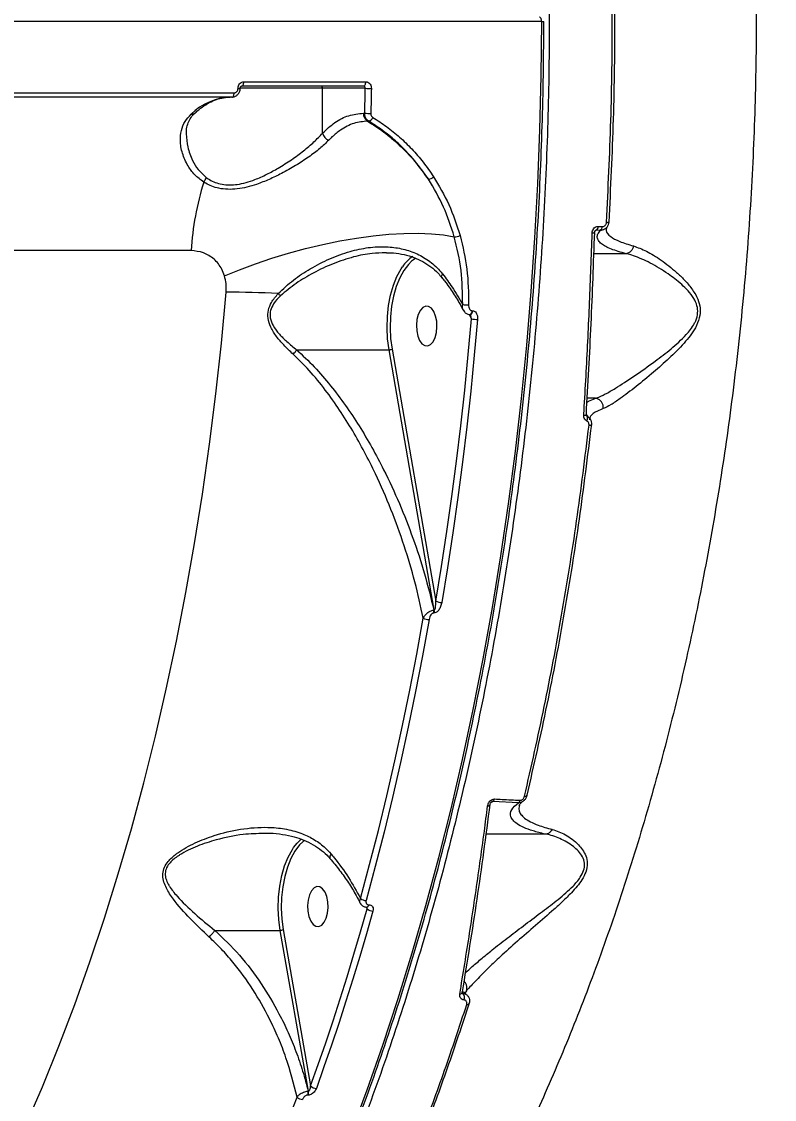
# Model space of a CAD drawing. Header units: millimetres. Extents: x -8327 to 9087, y -6583 to 5996.
# Drawn here: x 5842.6 to 6012, y -15.4 to 226.9 of the extents above; entities that cross this region are included whole.
import ezdxf

# ---------------------------------------------------------------- set-up
doc = ezdxf.new("R2010")
doc.units = ezdxf.units.MM
for name, color, linetype in [('DIKOM_ОБЪЕКТ', 7, 'Continuous'), ('DIKOM_РАЗМЕР_ЗОНА', 7, 'Continuous'), ('DIKOM_РАЗМЕР_ОБЪЕКТА', 7, 'Continuous')]:
    doc.layers.add(name, color=color, linetype=linetype)
doc.styles.add('style1', font='arial.ttf', dxfattribs={"width": 0.8})
doc.dimstyles.new('1-50', dxfattribs={"dimtxt": 300, "dimasz": 200, "dimexe": 100, "dimexo": 0, "dimgap": 100, "dimtad": 1, "dimtxsty": 'style1', "dimcen": 200, "dimclrd": 7, "dimclre": 7, "dimclrt": 7, "dimadec": 1, "dimazin": 2, "dimtfac": 1, "dimtmove": 0, "dimatfit": 2, "dimfxl": 0, "dimlwd": 25, "dimlwe": 18, "dimarcsym": 0})

# ---------------------------------------------------------------- blocks, each defined once
blk = doc.blocks.new('*D9')
at = {"layer": 'Defpoints', "color": 0, "transparency": 16777216}
for p in [(7087.37, 843.9), (-4957.59, 227.93), (7087.37, -4838.64)]:
    blk.add_point(p, dxfattribs=at)
at = {"layer": 'DIKOM_РАЗМЕР_ОБЪЕКТА', "color": 7, "lineweight": 18, "transparency": 16777216}
for p, q in [((7087.37, 843.9), (7087.37, -4938.64)), ((-4957.59, 227.93), (-4957.59, -4938.64))]:
    blk.add_line(p, q, dxfattribs=at)
at = {"layer": 'DIKOM_РАЗМЕР_ОБЪЕКТА', "color": 7, "lineweight": 25, "transparency": 16777216}
blk.add_line((-4757.59, -4838.64), (6887.37, -4838.64), dxfattribs=at)
at = {"layer": 'DIKOM_РАЗМЕР_ОБЪЕКТА', "color": 7, "transparency": 16777216}
for points in [[(-4757.59, -4805.31), (-4757.59, -4871.97), (-4957.59, -4838.64)], [(6887.37, -4805.31), (6887.37, -4871.97), (7087.37, -4838.64)]]:
    blk.add_solid(points, dxfattribs=at)
at = {"layer": 'DIKOM_РАЗМЕР_ОБЪЕКТА', "color": 7, "transparency": 16777216, "insert": (4098.94, -4585.47), "char_height": 300, "attachment_point": 5, "style": 'style1'}
blk.add_mtext('12040', dxfattribs=at)
blk = doc.blocks.new('*D12')
at = {"layer": 'Defpoints', "color": 0, "transparency": 16777216}
for p in [(-6501.58, 227.93), (9087.37, 227.93), (9087.37, -6483.3)]:
    blk.add_point(p, dxfattribs=at)
at = {"layer": 'DIKOM_РАЗМЕР_ЗОНА', "color": 7, "lineweight": 18, "transparency": 16777216}
for p, q in [((-6501.58, 227.93), (-6501.58, -6583.3)), ((9087.37, 227.93), (9087.37, -6583.3))]:
    blk.add_line(p, q, dxfattribs=at)
at = {"layer": 'DIKOM_РАЗМЕР_ЗОНА', "color": 7, "lineweight": 25, "transparency": 16777216}
blk.add_line((-6301.58, -6483.3), (8887.37, -6483.3), dxfattribs=at)
at = {"layer": 'DIKOM_РАЗМЕР_ЗОНА', "color": 7, "transparency": 16777216}
for points in [[(-6301.58, -6449.97), (-6301.58, -6516.64), (-6501.58, -6483.3)], [(8887.37, -6449.97), (8887.37, -6516.64), (9087.37, -6483.3)]]:
    blk.add_solid(points, dxfattribs=at)
at = {"layer": 'DIKOM_РАЗМЕР_ЗОНА', "color": 7, "transparency": 16777216, "insert": (2981.2, -6230.13), "char_height": 300, "attachment_point": 5, "style": 'style1'}
blk.add_mtext('15500', dxfattribs=at)

msp = doc.modelspace()

# ---------------------------------------------------------------- linework, layer by layer
at = {"layer": 'DIKOM_ОБЪЕКТ', "color": 7, "linetype": 'Continuous', "lineweight": 15}
for p, q in [((5959.632, 226.926), (5544.763, 226.926)), ((5892.644, 213.394), (5920.073, 213.394)), ((5819.308, 210.888), (5890.453, 210.888)), ((5910.331, 211.928), (5891.772, 211.928)), ((5919.559, 212.428), (5892.129, 212.428)), ((5910.331, 201.827), (5910.331, 211.928)), ((5919.959, 211.928), (5910.331, 211.928)), ((5889.938, 209.928), (5818.793, 209.928)), ((5919.521, 206.315), (5919.829, 206.315)), ((5920.745, 204.531), (5920.461, 204.531)), ((5971.957, 180.006), (5971.595, 179.781)), ((5972.849, 179.967), (5971.957, 180.006)), ((5972.39, 180.88), (5973.279, 180.841)), ((5880.764, 175.426), (5580.756, 175.426)), ((5924.714, 174.913), (5924.515, 174.905)), ((5978.629, 174.73), (5971.294, 174.73)), ((5943.844, 160.115), (5943.42, 161.089)), ((5944.011, 161.909), (5944.086, 161.909)), ((5904.521, 153.117), (5925.306, 153.117)), ((5935.473, 94.587), (5925.306, 153.117)), ((5925.979, 153.276), (5935.819, 96.628)), ((5971.715, 142.208), (5969.796, 142.208)), ((5969.763, 138.22), (5969.789, 138.199)), ((5935.369, 94.587), (5935.473, 94.587)), ((5935.474, 93.948), (5935.369, 93.948)), ((5948.62, 51.547), (5948.197, 51.285)), ((5954.391, 51.264), (5948.62, 51.547)), ((5954.622, 50.657), (5954.619, 50.615)), ((5897.578, 44.359), (5897.236, 44.343)), ((5960.561, 44.19), (5947.06, 44.19)), ((5906.299, 42.828), (5905.903, 42.504)), ((5920.365, 27.385), (5920.17, 27.831)), ((5920.304, 27.798), (5920.332, 27.798)), ((5920.757, 28.323), (5920.785, 28.323)), ((5886.126, 22.576), (5900.835, 22.576)), ((5907.177, -13.579), (5900.835, 22.576)), ((5901.507, 22.737), (5907.668, -12.383)), ((5941.908, 8.443), (5941.772, 8.532)), ((5942.698, 8.977), (5942.33, 8.47)), ((5942.38, 8.419), (5942.347, 8.454)), ((5907.11, -14.478), (5907.021, -14.478)), ((5907.088, -13.579), (5907.177, -13.579))]:
    msp.add_line(p, q, dxfattribs=at)
at = {"layer": 'DIKOM_ОБЪЕКТ', "color": 7, "linetype": 'Continuous', "lineweight": 15, "flags": 128}
for points in [[(5959.632, 226.926), (5959.622, 227.122), (5959.593, 227.31), (5959.546, 227.483), (5959.482, 227.635), (5959.403, 227.759), (5959.314, 227.852), (5959.218, 227.909), (5959.117, 227.928)], [(5916.709, -23.191), (5920.389, -13.316), (5923.92, -3.237), (5927.299, 7.036), (5930.523, 17.495), (5933.589, 28.131), (5936.495, 38.935), (5939.238, 49.899), (5941.816, 61.013), (5944.228, 72.267), (5946.469, 83.652), (5948.54, 95.159), (5950.438, 106.778), (5952.161, 118.498), (5953.709, 130.311), (5955.079, 142.206), (5956.271, 154.174), (5957.284, 166.203), (5958.116, 178.285), (5958.768, 190.408), (5959.238, 202.563), (5959.526, 214.739), (5959.632, 226.926)], [(5892.129, 212.428), (5892.228, 212.447), (5892.322, 212.501), (5892.41, 212.59), (5892.487, 212.709), (5892.551, 212.855), (5892.6, 213.022), (5892.631, 213.204), (5892.644, 213.394)], [(5919.559, 212.428), (5919.657, 212.447), (5919.752, 212.501), (5919.839, 212.59), (5919.916, 212.709), (5919.981, 212.855), (5920.03, 213.022), (5920.061, 213.204), (5920.073, 213.394)], [(5889.938, 209.928), (5890.036, 209.947), (5890.13, 210.001), (5890.218, 210.089), (5890.295, 210.207), (5890.359, 210.352), (5890.407, 210.518), (5890.439, 210.699), (5890.453, 210.888)], [(5919.829, 206.315), (5919.848, 207.017), (5919.865, 207.718), (5919.883, 208.42), (5919.899, 209.122), (5919.915, 209.823), (5919.93, 210.525), (5919.945, 211.227), (5919.959, 211.928)], [(5921.331, 211.89), (5921.317, 211.187), (5921.302, 210.483), (5921.287, 209.78), (5921.271, 209.077), (5921.254, 208.373), (5921.237, 207.67), (5921.219, 206.967), (5921.201, 206.264)], [(5974.209, 181.776), (5974.337, 181.776), (5974.452, 181.779), (5974.55, 181.785), (5974.629, 181.793), (5974.687, 181.803), (5974.723, 181.815), (5974.735, 181.828), (5974.724, 181.844)], [(5970.995, 179.386), (5971.135, 179.392), (5971.257, 179.401), (5971.358, 179.413), (5971.436, 179.428), (5971.488, 179.444), (5971.513, 179.462), (5971.515, 179.47)], [(5888.297, 169.723), (5891.678, 171.129), (5895.226, 172.462), (5898.908, 173.707), (5902.685, 174.853), (5906.521, 175.888), (5910.378, 176.802), (5914.219, 177.586), (5918.004, 178.232), (5921.697, 178.734), (5925.262, 179.086), (5928.663, 179.286), (5931.866, 179.332), (5934.84, 179.223), (5937.555, 178.959), (5939.985, 178.544)], [(5930.374, 173.044), (5929.652, 172.324), (5928.612, 170.942), (5927.693, 169.268), (5926.916, 167.342), (5926.299, 165.208), (5925.857, 162.917), (5925.601, 160.522), (5925.535, 158.079), (5925.662, 155.645), (5925.979, 153.276)], [(5931.318, 173.742), (5930.787, 173.382), (5930.374, 173.044)], [(5925.306, 153.117), (5924.98, 155.559), (5924.849, 158.069), (5924.917, 160.589), (5925.182, 163.059), (5925.638, 165.422), (5926.274, 167.622), (5927.075, 169.608), (5928.023, 171.334), (5928.319, 171.775)], [(5843.49, -21.555), (5847.34, -12.617), (5851.047, -3.454), (5854.609, 5.923), (5858.022, 15.507), (5861.282, 25.289), (5864.387, 35.259), (5867.335, 45.409), (5870.121, 55.728), (5872.744, 66.207), (5875.202, 76.837), (5877.491, 87.608), (5879.61, 98.509), (5881.557, 109.53), (5883.33, 120.662), (5884.927, 131.893), (5886.347, 143.214), (5887.588, 154.613), (5888.65, 166.081)], [(5931.766, 156.219), (5932.174, 155.212), (5932.711, 154.469), (5933.335, 154.051), (5933.994, 153.99), (5934.635, 154.292), (5935.206, 154.932), (5935.661, 155.859), (5935.963, 156.997), (5936.088, 158.255), (5936.025, 159.53), (5935.78, 160.719), (5935.373, 161.726), (5934.835, 162.469), (5934.212, 162.888), (5933.553, 162.949), (5932.912, 162.647), (5932.34, 162.006), (5931.885, 161.079), (5931.583, 159.941), (5931.458, 158.683), (5931.521, 157.408), (5931.766, 156.219)], [(5935.819, 96.628), (5937.1, 104.42), (5938.303, 112.259), (5939.426, 120.143), (5940.47, 128.067), (5941.434, 136.03), (5942.318, 144.027), (5943.121, 152.057), (5943.844, 160.115)], [(5943.505, 161.066), (5943.641, 161.103), (5943.775, 161.217), (5943.887, 161.401), (5943.968, 161.638), (5944.011, 161.909)], [(5945.209, 159.953), (5944.485, 151.876), (5943.68, 143.827), (5942.794, 135.81), (5941.828, 127.829), (5940.781, 119.885), (5939.655, 111.983), (5938.45, 104.125), (5937.166, 96.314)], [(5969.11, 138.387), (5969.251, 138.399), (5969.375, 138.415), (5969.478, 138.437), (5969.558, 138.464), (5969.611, 138.495), (5969.637, 138.528), (5969.64, 138.541)], [(5969.64, 138.541), (5969.635, 138.564), (5969.605, 138.601)], [(5969.804, 137.091), (5969.878, 137.266), (5969.931, 137.443), (5969.964, 137.615), (5969.973, 137.775), (5969.96, 137.919), (5969.924, 138.04), (5969.866, 138.135), (5969.789, 138.199)], [(5970.285, 136.15), (5970.414, 136.151), (5970.529, 136.157), (5970.627, 136.168), (5970.707, 136.184), (5970.765, 136.204), (5970.801, 136.228), (5970.815, 136.256), (5970.804, 136.286)], [(5918.871, 29.734), (5920.926, 37.356), (5922.901, 45.058), (5924.793, 52.837), (5926.603, 60.69), (5928.329, 68.613), (5929.972, 76.604), (5931.529, 84.658), (5933.001, 92.773)], [(5934.308, 92.474), (5932.833, 84.341), (5931.272, 76.269), (5929.626, 68.261), (5927.895, 60.32), (5926.082, 52.45), (5924.185, 44.653), (5922.206, 36.934), (5920.146, 29.295)], [(5955.77, 52.715), (5955.9, 52.718), (5956.016, 52.73), (5956.116, 52.752), (5956.197, 52.783), (5956.258, 52.823), (5956.296, 52.87), (5956.312, 52.923), (5956.304, 52.981)], [(5947.481, 50.528), (5947.623, 50.55), (5947.748, 50.584), (5947.852, 50.628), (5947.934, 50.681), (5947.99, 50.741), (5948.019, 50.808), (5948.022, 50.825)], [(5900.835, 22.576), (5900.509, 25.018), (5900.378, 27.528), (5900.446, 30.048), (5900.711, 32.518), (5901.167, 34.881), (5901.803, 37.081), (5902.604, 39.067), (5903.552, 40.793), (5903.848, 41.234)], [(5905.903, 42.504), (5905.181, 41.784), (5904.141, 40.402), (5903.222, 38.728), (5902.445, 36.802), (5901.829, 34.669), (5901.387, 32.378), (5901.13, 29.983), (5901.064, 27.539), (5901.191, 25.105), (5901.507, 22.737)], [(5903.848, 41.234), (5904.625, 42.218), (5905.6, 43.155)], [(5907.295, 25.678), (5907.703, 24.672), (5908.24, 23.929), (5908.863, 23.51), (5909.522, 23.449), (5910.164, 23.751), (5910.735, 24.391), (5911.19, 25.318), (5911.492, 26.457), (5911.617, 27.714), (5911.555, 28.989), (5911.31, 30.178), (5910.901, 31.185), (5910.364, 31.928), (5909.741, 32.347), (5909.082, 32.408), (5908.441, 32.106), (5907.87, 31.466), (5907.414, 30.539), (5907.112, 29.4), (5906.987, 28.143), (5907.05, 26.868), (5907.295, 25.678)], [(5907.668, -12.383), (5909.379, -7.566), (5911.055, -2.703), (5912.697, 2.205), (5914.303, 7.157), (5915.873, 12.152), (5917.407, 17.189), (5918.905, 22.267), (5920.365, 27.385)], [(5921.675, 26.907), (5920.21, 21.776), (5918.709, 16.686), (5917.171, 11.637), (5915.598, 6.63), (5913.988, 1.666), (5912.342, -3.254), (5910.662, -8.128), (5908.947, -12.957)], [(5941.203, 8.259), (5941.35, 8.285), (5941.481, 8.325), (5941.591, 8.379), (5941.678, 8.444), (5941.739, 8.52), (5941.772, 8.603), (5941.776, 8.624)], [(5941.776, 8.624), (5941.777, 8.691), (5941.752, 8.782)], [(5942.778, 5.891), (5942.908, 5.894), (5943.025, 5.911), (5943.126, 5.939), (5943.209, 5.979), (5943.272, 6.03), (5943.313, 6.09), (5943.331, 6.159), (5943.326, 6.233)]]:
    msp.add_lwpolyline(points, dxfattribs=at)
at = {"layer": 'DIKOM_ОБЪЕКТ', "color": 7, "linetype": 'Continuous', "lineweight": 15}
for centre, radius, start, end in [((5959.778, 267.385), 40.459, 269.79394, 270.4807), ((5891.48, 214.332), 2.446, 266.48299, 277.86703), ((5909.864, 211.962), 0.468, 355.88872, 85.26548), ((5921.282, 234.805), 22.915, 266.68997, 270.12194), ((5890.072, 196.817), 13.12, 92.06968, 135.1436), ((5880.807, 207.384), 1.313, 268.44936, 311.70159), ((5921.577, 206.259), 2.057, 178.41724, 237.11878), ((5921.152, 223.241), 16.977, 265.53056, 270.16333), ((5920.414, 205.791), 1.303, 284.71695, 341.11229), ((5912.754, 202.555), 2.531, 196.73693, 246.1635), ((5881.381, 192.745), 2.933, 319.35769, 342.84842), ((5933.982, 193.374), 1.895, 274.81377, 314.88604), ((5948.151, 170.962), 67.535, 162.88665, 176.20984), ((5971.389, 180.831), 1.001, 304.53213, 2.83871), ((5972.277, 180.791), 1.004, 304.76685, 2.84909), ((5940.123, 181.248), 2.707, 267.07443, 295.29167), ((5935.454, 167.009), 8.58, 124.13927, 146.26049), ((5888.222, -61.767), 227.848, 86.94623, 89.89237), ((5875.131, 140.302), 35.84, 44.10171, 45.25633), ((5942.813, 168), 4.797, 258.58107, 274.54512), ((5943.241, 161.832), 0.848, 295.65896, 5.18595), ((5945.165, 165.42), 5.466, 256.01613, 270.46348), ((5925.322, 154.544), 1.428, 269.36257, 297.3771), ((5968.32, 137.206), 1.949, 24.4654, 47.78057), ((5933.503, 94.266), 1.893, 350.33246, 9.7531), ((5933.608, 94.266), 1.893, 350.33246, 9.7531), ((5937.133, 99.222), 2.908, 243.14832, 270.64187), ((5934.294, 95.42), 2.946, 243.96427, 270.26231), ((5948.258, 52.234), 0.777, 297.79058, 351.17959), ((5954.02, 51.939), 0.771, 298.78922, 351.92103), ((5920.149, 31.378), 2.083, 232.1405, 269.91629), ((5920.161, 28.378), 0.598, 284.18106, 354.69036), ((5920.196, 28.375), 0.591, 282.58528, 354.97056), ((5921.665, 28.91), 2.003, 229.55869, 270.28339), ((5900.851, 23.993), 1.417, 269.35937, 297.60376), ((5940.951, 7.126), 1.927, 43.56866, 64.65613), ((5941.045, 7.533), 1.254, 331.72103, 46.50415), ((5905.306, -13.899), 1.81, 341.33013, 10.18128), ((5905.399, -13.898), 1.806, 341.26736, 10.18364), ((5908.953, -11.23), 1.727, 221.89862, 269.80827), ((5477.959, 139.278), 453.651, 330.98818, 340.13073), ((5905.867, -13.692), 1.752, 223.8996, 269.40158)]:
    msp.add_arc(centre, radius, start, end, dxfattribs=at)
for points, knots in [([(5853.636, 591.157), (5855.664, 588.82), (5861.168, 582.475), (5869.865, 571.175), (5879.599, 557.006), (5888.922, 541.767), (5897.796, 525.551), (5906.177, 508.426), (5914.037, 490.44), (5921.349, 471.605), (5928.113, 451.969), (5934.313, 431.599), (5939.923, 410.594), (5944.912, 389.048), (5949.262, 367.024), (5952.951, 344.552), (5955.986, 321.675), (5958.365, 298.469), (5960.077, 275.043), (5961.112, 251.505), (5961.462, 227.928), (5961.112, 204.351), (5960.077, 180.813), (5958.365, 157.387), (5955.987, 134.181), (5952.95, 111.305), (5949.262, 88.832), (5944.912, 66.808), (5939.923, 45.263), (5934.314, 24.257), (5928.113, 3.888), (5921.349, -15.748), (5914.376, -33.703), (5907.287, -50.081), (5900.167, -64.999), (5892.667, -79.261), (5884.821, -92.802), (5876.702, -105.508), (5868.33, -117.344), (5860.64, -127.227), (5855.664, -132.963), (5853.636, -135.3)], [0, 0, 0, 0, 0.0156535, 0.0424906, 0.0694123, 0.0963772, 0.1233419, 0.1502637, 0.1771008, 0.2039378, 0.2308596, 0.2578243, 0.2847891, 0.3117108, 0.3385479, 0.3653847, 0.392306, 0.4192705, 0.446235, 0.4731564, 0.4999931, 0.5268301, 0.5537517, 0.5807164, 0.607681, 0.6346026, 0.6614395, 0.6882765, 0.7151981, 0.7421628, 0.7691275, 0.7960491, 0.822886, 0.845964, 0.8691648, 0.8923928, 0.9156209, 0.9388217, 0.9615842, 0.9843465, 1, 1, 1, 1]), ([(5931.358, 523.821), (5933.974, 519.707), (5939.208, 511.48), (5946.678, 498.193), (5953.847, 484.23), (5960.904, 469.038), (5967.767, 452.63), (5974.353, 434.977), (5980.477, 416.493), (5986.091, 397.206), (5991.155, 377.162), (5995.506, 357.018), (5999.16, 336.867), (6002.149, 316.8), (6004.56, 296.266), (6006.352, 275.316), (6007.502, 254.014), (6007.992, 232.37), (6007.786, 210.457), (6006.857, 188.241), (6005.197, 166.061), (6002.856, 144.445), (5999.899, 123.552), (5996.393, 103.427), (5992.254, 83.499), (5987.472, 63.844), (5982.055, 44.539), (5976.163, 26.115), (5969.845, 8.601), (5963.153, -7.993), (5955.949, -24.047), (5948.229, -39.465), (5940.043, -54.267), (5934.252, -63.399), (5931.358, -67.964)], [0, 0, 0, 0, 0.0283334, 0.0566671, 0.0852827, 0.1138981, 0.1455322, 0.1771903, 0.208824, 0.24139, 0.2739831, 0.3065486, 0.3371873, 0.367849, 0.3984873, 0.4300098, 0.461558, 0.4930803, 0.525743, 0.5584056, 0.5915374, 0.6246693, 0.6557872, 0.6869297, 0.7180481, 0.7500731, 0.7821242, 0.8141497, 0.8447051, 0.8752823, 0.905838, 0.9372174, 0.9686204, 1, 1, 1, 1]), ([(5974.209, 181.776), (5974.581, 189.403), (5975.327, 204.659), (5975.615, 227.74), (5975.338, 250.917), (5974.585, 266.36), (5974.209, 274.081)], [0, 0, 0, 0, 0.2484769, 0.4969541, 0.748477, 1, 1, 1, 1]), ([(5974.724, 274.013), (5975.096, 266.397), (5975.841, 251.164), (5976.129, 228.116), (5975.852, 204.974), (5975.1, 189.554), (5974.724, 181.844)], [0, 0, 0, 0, 0.24847533, 0.49695074, 0.74847529, 1, 1, 1, 1]), ([(5791.793, -181.425), (5792.352, -181.186), (5794.848, -180.122), (5799.246, -177.921), (5804.978, -174.816), (5810.662, -171.385), (5816.296, -167.659), (5821.874, -163.633), (5827.393, -159.312), (5832.849, -154.7), (5838.237, -149.799), (5843.553, -144.614), (5848.793, -139.147), (5853.954, -133.405), (5859.03, -127.39), (5864.019, -121.108), (5868.917, -114.564), (5873.719, -107.761), (5878.424, -100.707), (5883.025, -93.405), (5887.522, -85.861), (5891.909, -78.082), (5896.184, -70.073), (5900.344, -61.839), (5904.386, -53.388), (5908.306, -44.726), (5912.101, -35.859), (5915.769, -26.794), (5919.309, -17.537), (5922.715, -8.096), (5925.986, 1.522), (5929.12, 11.31), (5932.114, 21.261), (5934.966, 31.368), (5937.674, 41.621), (5940.235, 52.015), (5942.649, 62.541), (5944.913, 73.191), (5947.025, 83.957), (5948.984, 94.832), (5950.788, 105.806), (5952.438, 116.872), (5953.929, 128.022), (5955.263, 139.246), (5956.437, 150.537), (5957.451, 161.886), (5958.305, 173.285), (5958.996, 184.725), (5959.526, 196.197), (5959.892, 207.693), (5960.081, 217.94), (5960.107, 224.353), (5960.117, 226.927)], [0, 0, 0, 0, 0.0058768, 0.0262675, 0.0466642, 0.0670671, 0.087475, 0.1078876, 0.1283047, 0.1487257, 0.16915, 0.1895772, 0.2100063, 0.2304374, 0.2508696, 0.2713028, 0.2917369, 0.3121714, 0.3326061, 0.3530404, 0.373475, 0.3939091, 0.4143426, 0.434776, 0.4552089, 0.4756412, 0.4960728, 0.5165038, 0.5369346, 0.5573646, 0.577794, 0.5982233, 0.6186517, 0.6390797, 0.6595072, 0.6799343, 0.7003611, 0.7207874, 0.7412133, 0.7616388, 0.7820641, 0.8024892, 0.8229139, 0.8433384, 0.8637627, 0.8841868, 0.9046108, 0.9250346, 0.9454584, 0.9658821, 0.9863058, 1, 1, 1, 1]), ([(5891.33, 211.89), (5891.339, 212.001), (5891.36, 212.281), (5891.522, 212.704), (5891.82, 213.085), (5892.21, 213.344), (5892.499, 213.377), (5892.644, 213.394)], [0, 0, 0, 0, 0.14184348, 0.35670503, 0.5713478, 0.78560541, 1, 1, 1, 1]), ([(5920.073, 213.394), (5920.168, 213.387), (5920.406, 213.368), (5920.765, 213.188), (5921.085, 212.848), (5921.298, 212.397), (5921.32, 212.059), (5921.331, 211.89)], [0, 0, 0, 0, 0.1406361, 0.3552127, 0.5699612, 0.7848929, 1, 1, 1, 1]), ([(5889.971, 209.948), (5890.023, 209.943), (5890.295, 209.92), (5890.777, 210.106), (5891.323, 210.518), (5891.684, 211.13), (5891.844, 211.633), (5891.81, 211.895), (5891.808, 211.91)], [0, 0, 0, 0, 0.0531629, 0.2782381, 0.5037362, 0.7375459, 0.9841284, 1, 1, 1, 1]), ([(5890.453, 210.888), (5890.549, 210.899), (5890.742, 210.921), (5891.003, 211.094), (5891.202, 211.348), (5891.31, 211.63), (5891.325, 211.816), (5891.33, 211.89)], [0, 0, 0, 0, 0.2141803, 0.4285939, 0.643168, 0.8580761, 1, 1, 1, 1]), ([(5891.819, 211.909), (5891.819, 211.939), (5891.82, 212.026), (5891.86, 212.163), (5891.929, 212.294), (5892.01, 212.381), (5892.09, 212.426), (5892.113, 212.43), (5892.132, 212.428), (5892.132, 212.428)], [0, 0, 0, 0, 0.0835325, 0.2335301, 0.3871987, 0.549486, 0.7300678, 0.9906683, 1, 1, 1, 1]), ([(5919.959, 211.928), (5919.958, 211.985), (5919.955, 212.097), (5919.889, 212.247), (5919.787, 212.36), (5919.669, 212.42), (5919.59, 212.426), (5919.559, 212.428)], [0, 0, 0, 0, 0.2154924, 0.430643, 0.6454417, 0.8597693, 1, 1, 1, 1]), ([(5881.685, 206.407), (5881.954, 206.646), (5882.739, 207.344), (5884.068, 208.283), (5885.665, 209.127), (5887.282, 209.681), (5888.593, 209.905), (5889.368, 209.923), (5889.598, 209.928)], [0, 0, 0, 0, 0.10339209, 0.30191598, 0.50174727, 0.70474661, 0.91245199, 1, 1, 1, 1]), ([(5883.606, 190.835), (5882.899, 191.357), (5881.482, 192.404), (5879.887, 194.68), (5878.712, 197.295), (5878.25, 200.02), (5878.496, 202.437), (5879.273, 204.455), (5880.295, 205.557), (5880.772, 206.071)], [0, 0, 0, 0, 0.12814671, 0.25673461, 0.42681239, 0.5968732, 0.73730645, 0.87756926, 1, 1, 1, 1]), ([(5879.711, 201.587), (5879.718, 202), (5879.732, 202.917), (5880.087, 204.187), (5880.715, 205.332), (5881.266, 206.063), (5881.661, 206.376), (5881.695, 206.403)], [0, 0, 0, 0, 0.2205033, 0.4894561, 0.7558588, 0.9789936, 1, 1, 1, 1]), ([(5910.331, 201.827), (5911.245, 202.673), (5913.129, 204.415), (5916.242, 205.989), (5918.418, 206.206), (5919.521, 206.315)], [0, 0, 0, 0, 0.3175147, 0.6539247, 1, 1, 1, 1]), ([(5920.745, 204.531), (5920.701, 204.559), (5920.489, 204.694), (5920.165, 205.042), (5919.878, 205.64), (5919.845, 206.09), (5919.829, 206.315)], [0, 0, 0, 0, 0.080705, 0.387141, 0.6935743, 1, 1, 1, 1]), ([(5921.201, 206.264), (5921.207, 206.151), (5921.22, 205.925), (5921.36, 205.626), (5921.52, 205.451), (5921.625, 205.384), (5921.646, 205.37)], [0, 0, 0, 0, 0.30670331, 0.61335108, 0.91954251, 1, 1, 1, 1]), ([(5920.461, 204.531), (5919.439, 204.435), (5917.367, 204.24), (5914.69, 202.833), (5912.829, 201.352), (5911.976, 200.488), (5911.732, 200.24)], [0, 0, 0, 0, 0.3362317, 0.6822324, 0.9087881, 1, 1, 1, 1]), ([(5920.461, 204.531), (5921.698, 203.74), (5924.186, 202.15), (5927.722, 199.132), (5931.122, 195.632), (5933.131, 192.873), (5934.142, 191.486)], [0, 0, 0, 0, 0.237386, 0.4771636, 0.7370165, 1, 1, 1, 1]), ([(5934.142, 191.486), (5932.654, 193.547), (5930.4, 196.669), (5926.76, 200.162), (5923.849, 202.552), (5921.77, 203.878), (5920.745, 204.531)], [0, 0, 0, 0, 0.3951674, 0.5986768, 0.8021766, 1, 1, 1, 1]), ([(5921.646, 205.37), (5922.692, 204.701), (5924.783, 203.364), (5927.706, 200.977), (5930.466, 198.301), (5933.042, 195.338), (5934.561, 193.133), (5935.32, 192.031)], [0, 0, 0, 0, 0.19767247, 0.39538027, 0.59308508, 0.79654263, 1, 1, 1, 1]), ([(5879.69, 201.653), (5879.757, 200.678), (5879.893, 198.698), (5880.91, 195.964), (5882.282, 193.572), (5883.544, 192.45), (5884.183, 191.88)], [0, 0, 0, 0, 0.283099, 0.5754346, 0.7847413, 1, 1, 1, 1]), ([(5884.183, 191.88), (5884.324, 191.782), (5885.227, 191.154), (5886.795, 190.446), (5888.984, 190.142), (5890.299, 190.188), (5891.686, 190.368), (5893.148, 190.691), (5895.398, 191.458), (5897.834, 192.557), (5900.609, 194.078), (5903.413, 195.859), (5906.125, 197.855), (5908.513, 199.866), (5909.725, 201.173), (5910.331, 201.827)], [0, 0, 0, 0, 0.0201055, 0.1287307, 0.1863617, 0.2439905, 0.2548569, 0.3176648, 0.3805799, 0.4675481, 0.554629, 0.6653658, 0.7761625, 0.8880918, 1, 1, 1, 1]), ([(5911.732, 200.24), (5911.088, 199.617), (5909.802, 198.369), (5907.253, 196.448), (5904.35, 194.545), (5901.344, 192.849), (5898.366, 191.41), (5895.745, 190.373), (5893.327, 189.658), (5891.147, 189.245), (5889.011, 189.148), (5886.519, 189.443), (5884.756, 190.137), (5883.76, 190.741), (5883.606, 190.835)], [0, 0, 0, 0, 0.1100965, 0.2202165, 0.329292, 0.438311, 0.5249636, 0.6115165, 0.6753404, 0.7390988, 0.8039994, 0.8688867, 0.9797286, 1, 1, 1, 1]), ([(5939.985, 178.544), (5939.254, 180.816), (5937.774, 185.414), (5935.362, 189.446), (5934.142, 191.486)], [0, 0, 0, 0, 0.49415807, 1, 1, 1, 1]), ([(5935.32, 192.031), (5936.537, 189.995), (5939.002, 185.875), (5940.514, 181.177), (5941.28, 178.8)], [0, 0, 0, 0, 0.49418128, 1, 1, 1, 1]), ([(5974.724, 181.844), (5974.696, 181.623), (5974.639, 181.181), (5974.297, 180.608), (5973.809, 180.189), (5973.297, 179.988), (5972.97, 179.973), (5972.849, 179.967)], [0, 0, 0, 0, 0.2193719, 0.4388907, 0.6560597, 0.8733662, 1, 1, 1, 1]), ([(5969.11, 138.387), (5969.149, 139.038), (5969.343, 142.292), (5969.812, 150.71), (5970.445, 163.708), (5970.812, 174.157), (5970.995, 179.386)], [0, 0, 0, 0, 0.0480629, 0.2403248, 0.6198805, 1, 1, 1, 1]), ([(5971.479, 179.501), (5971.237, 172.649), (5970.75, 158.926), (5969.987, 145.382), (5969.605, 138.601)], [0, 0, 0, 0, 0.4993563, 1, 1, 1, 1]), ([(5970.995, 179.386), (5971.014, 179.555), (5971.052, 179.893), (5971.29, 180.344), (5971.626, 180.677), (5972.011, 180.863), (5972.27, 180.875), (5972.39, 180.88)], [0, 0, 0, 0, 0.2131401, 0.4265334, 0.6305758, 0.8290518, 1, 1, 1, 1]), ([(5971.517, 179.471), (5971.517, 179.481), (5971.515, 179.543), (5971.539, 179.659), (5971.597, 179.796), (5971.668, 179.896), (5971.723, 179.944), (5971.743, 179.954), (5971.746, 179.955)], [0, 0, 0, 0, 0.0524363, 0.3062901, 0.5244591, 0.7475259, 0.970968, 1, 1, 1, 1]), ([(5971.957, 180.006), (5971.923, 180.007), (5971.862, 180.01), (5971.787, 179.982), (5971.751, 179.959), (5971.746, 179.956)], [0, 0, 0, 0, 0.5209064, 0.9267164, 1, 1, 1, 1]), ([(5978.629, 174.73), (5977.438, 175.067), (5975.027, 175.748), (5973.225, 176.763), (5972.356, 177.656), (5972.082, 178.401), (5972.195, 179.172), (5972.631, 179.702), (5972.849, 179.967)], [0, 0, 0, 0, 0.2282479, 0.4620497, 0.5944899, 0.7269316, 0.8634633, 1, 1, 1, 1]), ([(5973.279, 180.841), (5973.361, 180.845), (5973.533, 180.852), (5973.785, 180.968), (5974.006, 181.174), (5974.164, 181.455), (5974.194, 181.669), (5974.209, 181.776)], [0, 0, 0, 0, 0.1799725, 0.3800094, 0.5811474, 0.7906389, 1, 1, 1, 1]), ([(5974.033, 180.363), (5974.029, 180.355), (5974.016, 180.332), (5974.123, 180.459), (5974.194, 180.544)], [0, 0, 0, 0, 0.33042622, 1, 1, 1, 1]), ([(5974.195, 180.467), (5974.15, 180.284), (5973.989, 179.635), (5974.981, 178.628), (5976.982, 177.458), (5979.17, 176.801), (5980.275, 176.47)], [0, 0, 0, 0, 0.1222079, 0.4330604, 0.7135735, 1, 1, 1, 1]), ([(5941.863, 163.298), (5941.833, 165.868), (5941.774, 171.075), (5940.586, 176.034), (5939.985, 178.544)], [0, 0, 0, 0, 0.4937685, 1, 1, 1, 1]), ([(5941.28, 178.8), (5941.88, 176.299), (5943.095, 171.232), (5943.16, 165.911), (5943.193, 163.218)], [0, 0, 0, 0, 0.4937601, 1, 1, 1, 1]), ([(5888.297, 169.723), (5888.109, 170.242), (5887.582, 171.696), (5886.007, 173.621), (5883.588, 175.137), (5881.711, 175.329), (5880.764, 175.426)], [0, 0, 0, 0, 0.1529598, 0.4283725, 0.7114422, 1, 1, 1, 1]), ([(5900.36, 165.758), (5901.471, 166.805), (5903.694, 168.902), (5907.676, 171.459), (5911.942, 173.687), (5916.348, 175.292), (5920.638, 176.2), (5924.524, 176.401), (5928.083, 175.95), (5931.28, 174.948), (5934.202, 173.3), (5936.172, 171.586), (5937.121, 170.442), (5937.334, 170.186)], [0, 0, 0, 0, 0.1039356, 0.2080553, 0.3213686, 0.4346091, 0.535133, 0.6355702, 0.7202619, 0.8049005, 0.8901558, 0.975337, 1, 1, 1, 1]), ([(5924.515, 174.905), (5923.516, 174.894), (5921.132, 174.866), (5917.167, 174.032), (5912.698, 172.562), (5908.377, 170.509), (5904.331, 168.136), (5902.029, 166.214), (5900.868, 165.244)], [0, 0, 0, 0, 0.12019111, 0.28668762, 0.47140681, 0.66043679, 0.82864354, 1, 1, 1, 1]), ([(5924.71, 174.933), (5925.242, 174.931), (5926.593, 174.926), (5928.669, 174.581), (5930.886, 173.945), (5932.914, 173.018), (5934.732, 171.816), (5936.164, 170.597), (5936.893, 169.677), (5937.163, 169.336)], [0, 0, 0, 0, 0.109933, 0.2787718, 0.4441629, 0.6031449, 0.7585729, 0.9104507, 1, 1, 1, 1]), ([(5971.722, 142.208), (5971.722, 142.208), (5971.806, 142.237), (5972.511, 142.47), (5973.888, 143.12), (5976.673, 144.718), (5980.424, 147.14), (5984.713, 150.209), (5988.735, 153.249), (5991.777, 156.005), (5993.611, 158.275), (5994.448, 159.964), (5994.828, 161.359), (5994.624, 163.155), (5993.815, 164.842), (5992.592, 166.413), (5990.641, 168.293), (5987.734, 170.502), (5984.051, 172.743), (5980.839, 174.11), (5979.233, 174.619), (5978.639, 174.731), (5978.638, 174.731)], [0, 0, 0, 0, 0.0000383, 0.0100863, 0.0714784, 0.1329494, 0.2350788, 0.3373689, 0.4111021, 0.4845623, 0.5306453, 0.5415553, 0.5683524, 0.5929595, 0.622687, 0.6582301, 0.693903, 0.7656353, 0.8600447, 0.9543877, 0.999939, 1, 1, 1, 1]), ([(5980.275, 176.47), (5981.228, 176.127), (5983.161, 175.432), (5986.478, 173.359), (5989.395, 171.096), (5991.726, 168.886), (5993.406, 166.925), (5994.718, 164.816), (5995.377, 162.508), (5995.205, 160.203), (5994.286, 158.093), (5993.044, 156.245), (5991.075, 153.88), (5988.261, 151.121), (5984.578, 147.873), (5980.802, 144.77), (5977.61, 142.342), (5975.144, 140.664), (5974.042, 140.147), (5973.484, 139.885)], [0, 0, 0, 0, 0.082707, 0.1677647, 0.2527902, 0.2965836, 0.3403126, 0.3851541, 0.4167725, 0.4486942, 0.4828655, 0.5139993, 0.5458397, 0.6199854, 0.6956298, 0.785268, 0.8772521, 0.9378593, 1, 1, 1, 1]), ([(5978.638, 174.731), (5978.637, 174.731), (5978.635, 174.73), (5978.632, 174.73), (5978.63, 174.73), (5978.629, 174.73)], [0, 0, 0, 0, 0.3258854, 0.788384, 1, 1, 1, 1]), ([(5980.275, 176.47), (5980.267, 176.425), (5980.236, 176.254), (5980.115, 175.872), (5979.818, 175.376), (5979.299, 174.906), (5978.87, 174.792), (5978.638, 174.731)], [0, 0, 0, 0, 0.05131243, 0.19657538, 0.44920708, 0.70183168, 1, 1, 1, 1]), ([(5888.65, 166.081), (5888.654, 166.139), (5888.705, 166.779), (5888.7, 168.033), (5888.433, 169.152), (5888.297, 169.723)], [0, 0, 0, 0, 0.0468106, 0.5142782, 1, 1, 1, 1]), ([(5937.21, 169.373), (5937.172, 169.422), (5937.082, 169.539), (5937.146, 169.827), (5937.261, 170.064), (5937.325, 170.169), (5937.334, 170.186)], [0, 0, 0, 0, 0.2985811, 0.7073104, 0.954631, 1, 1, 1, 1]), ([(5937.334, 170.186), (5938.077, 169.2), (5939.776, 166.943), (5941.111, 164.611), (5941.863, 163.298)], [0, 0, 0, 0, 0.4365698, 1, 1, 1, 1]), ([(5937.163, 169.36), (5937.372, 169.106), (5938.31, 167.96), (5939.741, 165.858), (5941.129, 163.672), (5941.775, 162.402), (5941.946, 162.064)], [0, 0, 0, 0, 0.1077425, 0.4853521, 0.8633509, 1, 1, 1, 1]), ([(5903.735, 152.116), (5903.012, 152.799), (5901.682, 154.054), (5899.958, 156.068), (5898.678, 158.037), (5897.978, 160.089), (5898.065, 162.06), (5898.881, 164.007), (5899.82, 165.119), (5900.36, 165.758)], [0, 0, 0, 0, 0.1839885, 0.3384123, 0.4956172, 0.6241612, 0.7374491, 0.849204, 1, 1, 1, 1]), ([(5900.868, 165.244), (5900.322, 164.685), (5899.387, 163.727), (5898.602, 162.092), (5898.506, 160.971), (5898.654, 159.803), (5899.255, 158.362), (5900.587, 156.616), (5902.399, 154.841), (5903.771, 153.726), (5904.521, 153.117)], [0, 0, 0, 0, 0.1503946, 0.2579015, 0.3420669, 0.365548, 0.4904997, 0.6488129, 0.8079371, 1, 1, 1, 1]), ([(5941.985, 162.087), (5941.963, 162.119), (5941.837, 162.301), (5941.781, 162.726), (5941.837, 163.118), (5941.863, 163.298)], [0, 0, 0, 0, 0.104553, 0.5904015, 1, 1, 1, 1]), ([(5943.193, 163.218), (5943.2, 163.052), (5943.215, 162.723), (5943.378, 162.317), (5943.6, 162.051), (5943.818, 161.926), (5943.956, 161.914), (5944.011, 161.909)], [0, 0, 0, 0, 0.2718455, 0.5389216, 0.7375542, 0.8967058, 1, 1, 1, 1]), ([(5942.004, 162.072), (5942.075, 161.933), (5942.241, 161.607), (5942.692, 161.26), (5943.153, 161.062), (5943.428, 161.085), (5943.504, 161.092)], [0, 0, 0, 0, 0.2433158, 0.5720593, 0.881147, 1, 1, 1, 1]), ([(5943.51, 161.081), (5943.508, 161.082), (5943.501, 161.086), (5943.538, 161.052), (5943.583, 160.988), (5943.603, 160.93), (5943.608, 160.915)], [0, 0, 0, 0, 0.1288354, 0.4929458, 0.8747298, 1, 1, 1, 1]), ([(5943.844, 160.115), (5943.817, 160.251), (5943.764, 160.522), (5943.66, 160.784), (5943.608, 160.915)], [0, 0, 0, 0, 0.5019428, 1, 1, 1, 1]), ([(5944.086, 161.909), (5944.204, 161.894), (5944.441, 161.864), (5944.769, 161.619), (5945.056, 161.193), (5945.225, 160.601), (5945.214, 160.158), (5945.209, 159.953)], [0, 0, 0, 0, 0.1523415, 0.3041089, 0.5080451, 0.7732634, 1, 1, 1, 1]), ([(5903.735, 152.116), (5903.762, 152.147), (5903.908, 152.312), (5904.196, 152.659), (5904.401, 152.952), (5904.515, 153.114)], [0, 0, 0, 0, 0.0927714, 0.4978474, 1, 1, 1, 1]), ([(5904.521, 153.117), (5904.52, 153.117), (5904.519, 153.116), (5904.516, 153.116), (5904.515, 153.115), (5904.515, 153.114)], [0, 0, 0, 0, 0.4125401, 0.7732682, 1, 1, 1, 1]), ([(5904.515, 153.114), (5905.857, 151.866), (5908.558, 149.355), (5912.18, 145.11), (5915.534, 140.654), (5918.621, 135.993), (5921.483, 131.159), (5924.559, 125.356), (5927.704, 118.574), (5930.762, 110.739), (5933.389, 102.735), (5934.709, 97.303), (5935.369, 94.587)], [0, 0, 0, 0, 0.0822819, 0.1655615, 0.2475132, 0.3294904, 0.4129249, 0.4963677, 0.6209057, 0.7454544, 0.8727286, 1, 1, 1, 1]), ([(5933.001, 92.773), (5932.406, 95.502), (5931.215, 100.961), (5928.755, 109.133), (5925.812, 117.255), (5922.035, 125.923), (5918.111, 133.372), (5914.223, 139.593), (5910.967, 144.165), (5907.514, 148.42), (5904.946, 150.932), (5903.735, 152.116)], [0, 0, 0, 0, 0.1269749, 0.253956, 0.383673, 0.5133744, 0.6746721, 0.7565608, 0.8384274, 0.9238225, 1, 1, 1, 1]), ([(5969.745, 141.244), (5969.883, 141.342), (5970.359, 141.679), (5971.151, 141.988), (5971.715, 142.208)], [0, 0, 0, 0, 0.2890117, 1, 1, 1, 1]), ([(5971.715, 142.208), (5971.716, 142.208), (5971.719, 142.208), (5971.721, 142.208), (5971.722, 142.208)], [0, 0, 0, 0, 0.5318814, 1, 1, 1, 1]), ([(5973.484, 139.885), (5973.488, 139.927), (5973.508, 140.122), (5973.484, 140.545), (5973.293, 141.129), (5972.892, 141.675), (5972.349, 142.075), (5971.931, 142.164), (5971.722, 142.208)], [0, 0, 0, 0, 0.0396101, 0.1815848, 0.3862002, 0.5907487, 0.7954119, 1, 1, 1, 1]), ([(5969.804, 137.091), (5969.676, 137.172), (5969.42, 137.335), (5969.179, 137.75), (5969.102, 138.123), (5969.108, 138.339), (5969.11, 138.387)], [0, 0, 0, 0, 0.3053999, 0.6114946, 0.9125731, 1, 1, 1, 1]), ([(5969.762, 138.214), (5969.761, 138.215), (5969.734, 138.226), (5969.694, 138.269), (5969.641, 138.397), (5969.641, 138.5), (5969.641, 138.542)], [0, 0, 0, 0, 0.0089632, 0.5103016, 0.7998998, 1, 1, 1, 1]), ([(5969.789, 138.199), (5969.972, 138.084), (5970.339, 137.854), (5970.693, 137.286), (5970.83, 136.737), (5970.811, 136.399), (5970.804, 136.286)], [0, 0, 0, 0, 0.2865023, 0.5730646, 0.8569477, 1, 1, 1, 1]), ([(5973.484, 139.885), (5973.043, 139.706), (5971.745, 139.178), (5970.504, 138.352), (5970.417, 137.673), (5970.383, 137.398)], [0, 0, 0, 0, 0.2342475, 0.690341, 1, 1, 1, 1]), ([(5955.77, 52.715), (5957.292, 59.405), (5960.335, 72.784), (5964.212, 93.484), (5967.616, 114.581), (5969.395, 128.96), (5970.285, 136.15)], [0, 0, 0, 0, 0.2486176, 0.4972331, 0.7486166, 1, 1, 1, 1]), ([(5970.804, 136.286), (5969.926, 129.186), (5968.169, 114.987), (5964.791, 93.994), (5960.913, 73.242), (5957.841, 59.735), (5956.304, 52.981)], [0, 0, 0, 0, 0.24861538, 0.4972303, 0.74861488, 1, 1, 1, 1]), ([(5970.285, 136.15), (5970.288, 136.193), (5970.3, 136.353), (5970.246, 136.626), (5970.076, 136.919), (5969.894, 137.034), (5969.804, 137.091)], [0, 0, 0, 0, 0.1085262, 0.3983333, 0.6995279, 1, 1, 1, 1]), ([(5970.051, 138.041), (5970.044, 138.045), (5969.968, 138.095), (5969.974, 138.095), (5969.978, 138.095)], [0, 0, 0, 0, 0.0818092, 1, 1, 1, 1]), ([(5933.001, 92.773), (5933.127, 93.008), (5933.373, 93.471), (5933.949, 94.028), (5934.497, 94.365), (5934.962, 94.544), (5935.231, 94.572), (5935.369, 94.587)], [0, 0, 0, 0, 0.2736153, 0.5372847, 0.720871, 0.8565388, 1, 1, 1, 1]), ([(5935.473, 94.587), (5935.488, 94.589), (5935.52, 94.594), (5935.574, 94.639), (5935.664, 94.783), (5935.836, 95.444), (5935.827, 96.098), (5935.819, 96.628)], [0, 0, 0, 0, 0.0233371, 0.0520872, 0.1043683, 0.27346, 1, 1, 1, 1]), ([(5937.166, 96.314), (5937.094, 96.004), (5936.957, 95.407), (5936.566, 94.673), (5936.153, 94.222), (5935.796, 93.991), (5935.582, 93.962), (5935.474, 93.948)], [0, 0, 0, 0, 0.3088978, 0.592333, 0.769794, 0.8845049, 1, 1, 1, 1]), ([(5935.369, 93.948), (5935.3, 93.939), (5935.161, 93.921), (5934.935, 93.775), (5934.679, 93.493), (5934.439, 93.037), (5934.353, 92.668), (5934.308, 92.474)], [0, 0, 0, 0, 0.1190311, 0.2373767, 0.4123887, 0.6910767, 1, 1, 1, 1]), ([(5947.994, 50.95), (5947.036, 43.767), (5945.118, 29.375), (5942.875, 15.654), (5941.752, 8.782)], [0, 0, 0, 0, 0.4991734, 1, 1, 1, 1]), ([(5947.481, 50.528), (5947.533, 50.763), (5947.62, 51.151), (5947.959, 51.646), (5948.332, 51.957), (5948.712, 52.108), (5948.932, 52.113), (5949.025, 52.115)], [0, 0, 0, 0, 0.3038737, 0.5023001, 0.7017173, 0.8732207, 1, 1, 1, 1]), ([(5948.027, 50.825), (5948.028, 50.845), (5948.035, 50.947), (5948.095, 51.124), (5948.203, 51.309), (5948.296, 51.413), (5948.361, 51.468), (5948.388, 51.484), (5948.395, 51.487)], [0, 0, 0, 0, 0.0971434, 0.4895663, 0.7183304, 0.8644834, 0.966114, 1, 1, 1, 1]), ([(5948.62, 51.547), (5948.594, 51.549), (5948.551, 51.553), (5948.474, 51.531), (5948.423, 51.507), (5948.4, 51.491), (5948.395, 51.487)], [0, 0, 0, 0, 0.4232529, 0.7055189, 0.9301346, 1, 1, 1, 1]), ([(5949.025, 52.115), (5949.598, 52.086), (5951.509, 51.988), (5953.435, 51.896), (5954.783, 51.831)], [0, 0, 0, 0, 0.2996442, 1, 1, 1, 1]), ([(5960.561, 44.19), (5960.499, 44.203), (5959.443, 44.438), (5957.616, 44.925), (5955.533, 45.699), (5954.059, 46.501), (5953.12, 47.316), (5952.519, 48.358), (5952.627, 49.674), (5953.803, 50.734), (5954.391, 51.264)], [0, 0, 0, 0, 0.0075327, 0.1291239, 0.2511194, 0.3728239, 0.483552, 0.5942897, 0.7971153, 1, 1, 1, 1]), ([(5956.304, 52.981), (5956.244, 52.756), (5956.123, 52.307), (5955.694, 51.752), (5955.149, 51.384), (5954.691, 51.267), (5954.443, 51.264), (5954.391, 51.264)], [0, 0, 0, 0, 0.243513, 0.487583, 0.7197781, 0.9418257, 1, 1, 1, 1]), ([(5954.534, 50.664), (5954.534, 50.66), (5954.533, 50.639), (5954.592, 50.801), (5954.868, 51.152), (5955.285, 51.486), (5955.477, 51.64)], [0, 0, 0, 0, 0.07277981, 0.38372782, 0.71558584, 1, 1, 1, 1]), ([(5954.783, 51.831), (5954.836, 51.832), (5954.97, 51.834), (5955.208, 51.915), (5955.455, 52.101), (5955.665, 52.382), (5955.733, 52.597), (5955.77, 52.715)], [0, 0, 0, 0, 0.1208906, 0.3076231, 0.5230138, 0.7374996, 1, 1, 1, 1]), ([(5941.203, 8.259), (5941.298, 8.823), (5941.774, 11.645), (5942.986, 19.045), (5944.766, 30.626), (5946.36, 41.944), (5947.234, 48.636), (5947.481, 50.528)], [0, 0, 0, 0, 0.0413721, 0.2068709, 0.5381534, 0.869436, 1, 1, 1, 1]), ([(5954.619, 50.615), (5954.542, 50.252), (5954.402, 49.587), (5954.908, 48.658), (5955.734, 47.806), (5957.033, 46.985), (5958.952, 46.115), (5960.869, 45.583), (5961.96, 45.279)], [0, 0, 0, 0, 0.1817784, 0.3327641, 0.4837339, 0.6392021, 0.7946429, 1, 1, 1, 1]), ([(5884.842, 21.072), (5883.391, 22.444), (5880.449, 25.223), (5877.233, 28.858), (5875.387, 31.638), (5874.625, 33.434), (5874.345, 34.89), (5874.571, 36.415), (5875.5, 38.081), (5876.714, 39.219), (5878.784, 40.762), (5881.683, 42.328), (5886.428, 44.145), (5891.942, 45.475), (5897.296, 45.892), (5901.85, 45.474), (5905.269, 44.591), (5908.255, 43.2), (5910.544, 41.6), (5911.762, 40.283), (5912.272, 39.731)], [0, 0, 0, 0, 0.0952076, 0.1929569, 0.2448001, 0.2710698, 0.2981705, 0.3242911, 0.3503889, 0.3910765, 0.4019407, 0.4719655, 0.5438127, 0.6393976, 0.7378566, 0.7988586, 0.861365, 0.9113736, 0.9628374, 1, 1, 1, 1]), ([(5897.236, 44.343), (5895.644, 44.315), (5892.021, 44.252), (5886.955, 43.127), (5882.152, 41.618), (5879.246, 40.223), (5877.153, 38.848), (5875.958, 37.863), (5875.046, 36.361), (5874.887, 35.03), (5875.193, 33.815), (5875.603, 33.005), (5876.338, 31.79), (5878.118, 29.602), (5881.507, 26.316), (5884.586, 23.823), (5886.126, 22.576)], [0, 0, 0, 0, 0.1084062, 0.2467458, 0.346657, 0.4462041, 0.4610753, 0.5155096, 0.5491842, 0.5827263, 0.6148813, 0.6472401, 0.6541142, 0.7260632, 0.8629828, 1, 1, 1, 1]), ([(5897.569, 44.458), (5897.626, 44.46), (5898.67, 44.493), (5900.63, 44.285), (5903.255, 43.832), (5905.623, 43.117), (5907.748, 42.176), (5909.682, 40.952), (5911.102, 39.806), (5911.779, 38.985), (5911.984, 38.737)], [0, 0, 0, 0, 0.0102571, 0.1881947, 0.3587833, 0.5021337, 0.6529404, 0.7995552, 0.9394543, 1, 1, 1, 1]), ([(5942.417, 12.986), (5942.467, 13.03), (5942.879, 13.402), (5944.136, 14.529), (5946.211, 16.307), (5949.001, 18.6), (5952.266, 21.143), (5955.976, 23.936), (5959.698, 26.737), (5963.363, 29.488), (5966.295, 32.021), (5968.254, 34.253), (5969.164, 35.997), (5969.311, 37.091), (5969.215, 38.155), (5968.827, 39.224), (5967.913, 40.43), (5966.223, 41.919), (5963.699, 43.343), (5961.674, 43.995), (5960.571, 44.19), (5960.57, 44.19)], [0, 0, 0, 0, 0.0074327, 0.062294, 0.1322278, 0.2022581, 0.2859272, 0.3699294, 0.4537167, 0.528579, 0.6030485, 0.6460471, 0.6751192, 0.7039567, 0.7086208, 0.742231, 0.7792018, 0.8163041, 0.9080365, 0.9999205, 1, 1, 1, 1]), ([(5961.96, 45.279), (5962.965, 44.94), (5964.487, 44.424), (5966.514, 43.107), (5967.825, 41.97), (5968.871, 40.715), (5969.619, 39.369), (5970.006, 37.685), (5969.673, 35.763), (5968.749, 33.991), (5967.604, 32.448), (5966.152, 30.824), (5964.396, 29.095), (5961.685, 26.638), (5958.198, 23.631), (5954.088, 20.077), (5950.588, 16.925), (5947.768, 14.252), (5945.769, 12.254), (5944.267, 10.677), (5943.243, 9.558), (5942.872, 9.162), (5942.698, 8.977)], [0, 0, 0, 0, 0.08678251, 0.1315388, 0.17625629, 0.20788389, 0.24007306, 0.2737001, 0.30763764, 0.33722137, 0.3648041, 0.39306624, 0.4333472, 0.47367609, 0.5563624, 0.64238179, 0.73001708, 0.79236839, 0.8559817, 0.90519652, 0.9556709, 1, 1, 1, 1]), ([(5960.57, 44.19), (5960.569, 44.19), (5960.567, 44.19), (5960.564, 44.19), (5960.562, 44.19), (5960.561, 44.19)], [0, 0, 0, 0, 0.2802556, 0.7380753, 1, 1, 1, 1]), ([(5961.96, 45.279), (5961.941, 45.241), (5961.848, 45.058), (5961.599, 44.716), (5961.146, 44.338), (5960.762, 44.239), (5960.57, 44.19)], [0, 0, 0, 0, 0.0658756, 0.3171866, 0.658594, 1, 1, 1, 1]), ([(5912.272, 39.731), (5912.258, 39.711), (5912.147, 39.549), (5911.988, 39.254), (5911.91, 38.931), (5911.994, 38.822), (5912.031, 38.775)], [0, 0, 0, 0, 0.0463951, 0.3750436, 0.7286455, 1, 1, 1, 1]), ([(5912.272, 39.731), (5912.497, 39.457), (5913.907, 37.742), (5916.324, 34.432), (5918.011, 31.32), (5918.871, 29.734)], [0, 0, 0, 0, 0.0850064, 0.5334721, 1, 1, 1, 1]), ([(5912.012, 38.768), (5912.753, 37.873), (5914.244, 36.072), (5916.192, 33.282), (5917.738, 30.809), (5918.515, 29.269), (5918.81, 28.683)], [0, 0, 0, 0, 0.2735452, 0.5505783, 0.8288042, 1, 1, 1, 1]), ([(5918.84, 28.695), (5918.787, 28.847), (5918.68, 29.157), (5918.807, 29.54), (5918.871, 29.734)], [0, 0, 0, 0, 0.4929739, 1, 1, 1, 1]), ([(5920.146, 29.295), (5920.125, 29.181), (5920.083, 28.951), (5920.169, 28.647), (5920.353, 28.427), (5920.571, 28.333), (5920.714, 28.325), (5920.757, 28.323)], [0, 0, 0, 0, 0.2336498, 0.4673479, 0.6955656, 0.9086798, 1, 1, 1, 1]), ([(5918.858, 28.695), (5918.874, 28.65), (5918.955, 28.414), (5919.312, 28.088), (5919.811, 27.82), (5920.169, 27.822), (5920.307, 27.823)], [0, 0, 0, 0, 0.0806101, 0.4166947, 0.7742911, 1, 1, 1, 1]), ([(5920.365, 27.385), (5920.362, 27.476), (5920.356, 27.639), (5920.298, 27.788), (5920.273, 27.854)], [0, 0, 0, 0, 0.55332516, 1, 1, 1, 1]), ([(5920.785, 28.323), (5920.849, 28.32), (5921.057, 28.309), (5921.375, 28.173), (5921.645, 27.855), (5921.769, 27.411), (5921.706, 27.075), (5921.675, 26.907)], [0, 0, 0, 0, 0.0931954, 0.3039614, 0.530278, 0.7651867, 1, 1, 1, 1]), ([(5884.842, 21.072), (5884.891, 21.12), (5885.051, 21.275), (5885.367, 21.609), (5885.776, 22.089), (5886.008, 22.413), (5886.124, 22.575)], [0, 0, 0, 0, 0.1074309, 0.3494594, 0.6746427, 1, 1, 1, 1]), ([(5886.126, 22.576), (5886.126, 22.576), (5886.125, 22.576), (5886.124, 22.575), (5886.124, 22.575), (5886.124, 22.575)], [0, 0, 0, 0, 0.37735606, 0.7528499, 1, 1, 1, 1]), ([(5886.124, 22.575), (5888.01, 20.768), (5891.832, 17.106), (5896.614, 10.699), (5900.137, 4.789), (5902.627, -0.339), (5904.4, -4.654), (5905.925, -9.073), (5906.701, -12.077), (5907.088, -13.579)], [0, 0, 0, 0, 0.1852017, 0.3752211, 0.5580227, 0.6672687, 0.7765199, 0.8882592, 1, 1, 1, 1]), ([(5904.605, -14.907), (5903.86, -11.943), (5902.733, -7.461), (5900.448, -1.62), (5898.068, 3.557), (5894.767, 9.373), (5891.009, 14.541), (5887.63, 18.406), (5885.771, 20.183), (5884.842, 21.072)], [0, 0, 0, 0, 0.22271432, 0.33673532, 0.45074542, 0.63100089, 0.8132788, 0.90664532, 1, 1, 1, 1]), ([(5942.698, 8.977), (5942.711, 9.014), (5942.751, 9.13), (5942.827, 9.465), (5942.828, 10.006), (5942.586, 10.629), (5942.33, 11.036), (5942.134, 11.157), (5942.129, 11.161)], [0, 0, 0, 0, 0.0499472, 0.1552418, 0.4341211, 0.7130151, 0.991823, 1, 1, 1, 1]), ([(5942.15, 6.939), (5942.002, 6.97), (5941.707, 7.032), (5941.388, 7.315), (5941.175, 7.721), (5941.193, 8.072), (5941.203, 8.259)], [0, 0, 0, 0, 0.232304, 0.4640016, 0.7140024, 1, 1, 1, 1]), ([(5941.786, 8.472), (5941.787, 8.471), (5941.79, 8.471), (5941.755, 8.484), (5941.777, 8.596), (5941.782, 8.622)], [0, 0, 0, 0, 0.3676235, 0.8538508, 1, 1, 1, 1]), ([(5941.789, 8.474), (5941.792, 8.471), (5941.814, 8.448), (5941.864, 8.445), (5941.908, 8.443)], [0, 0, 0, 0, 0.1364798, 1, 1, 1, 1]), ([(5941.908, 8.443), (5942.115, 8.395), (5942.53, 8.301), (5943.015, 7.899), (5943.33, 7.354), (5943.43, 6.765), (5943.356, 6.388), (5943.326, 6.233)], [0, 0, 0, 0, 0.20974334, 0.41935528, 0.63343314, 0.85015674, 1, 1, 1, 1]), ([(5942.377, 8.418), (5942.367, 8.427), (5942.231, 8.553), (5942.221, 8.64), (5942.23, 8.6), (5942.232, 8.595)], [0, 0, 0, 0, 0.0674139, 0.8973653, 1, 1, 1, 1]), ([(5942.729, 8.118), (5942.61, 8.207), (5942.379, 8.379), (5942.343, 8.416), (5942.326, 8.434)], [0, 0, 0, 0, 0.5135666, 1, 1, 1, 1]), ([(5921.11, -50.46), (5923.08, -46.037), (5927.02, -37.193), (5932.57, -23.295), (5937.871, -8.985), (5941.142, 0.932), (5942.778, 5.891)], [0, 0, 0, 0, 0.2491208, 0.4982413, 0.7491197, 1, 1, 1, 1]), ([(5943.326, 6.233), (5941.704, 1.317), (5938.46, -8.514), (5933.182, -22.771), (5927.628, -36.682), (5923.666, -45.574), (5921.685, -50.02)], [0, 0, 0, 0, 0.2491218, 0.4982422, 0.7491216, 1, 1, 1, 1]), ([(5942.778, 5.891), (5942.791, 5.944), (5942.838, 6.118), (5942.82, 6.4), (5942.683, 6.676), (5942.457, 6.873), (5942.252, 6.917), (5942.15, 6.939)], [0, 0, 0, 0, 0.1043056, 0.3453185, 0.5759201, 0.7876929, 1, 1, 1, 1]), ([(5904.605, -14.907), (5904.623, -14.882), (5904.744, -14.708), (5905.038, -14.405), (5905.538, -14.057), (5906.059, -13.802), (5906.591, -13.628), (5906.921, -13.595), (5907.088, -13.579)], [0, 0, 0, 0, 0.0391655, 0.2682748, 0.4664256, 0.6436178, 0.8198928, 1, 1, 1, 1]), ([(5907.021, -14.478), (5906.937, -14.486), (5906.77, -14.502), (5906.509, -14.625), (5906.262, -14.81), (5906.033, -15.069), (5905.906, -15.293), (5905.856, -15.425), (5905.849, -15.444)], [0, 0, 0, 0, 0.1675466, 0.3345025, 0.5091568, 0.7130809, 0.9577871, 1, 1, 1, 1]), ([(5908.947, -12.957), (5908.936, -12.985), (5908.858, -13.192), (5908.658, -13.548), (5908.292, -13.959), (5907.902, -14.249), (5907.497, -14.44), (5907.239, -14.466), (5907.11, -14.478)], [0, 0, 0, 0, 0.0392864, 0.2872658, 0.4951714, 0.6709192, 0.8352167, 1, 1, 1, 1]), ([(5907.177, -13.579), (5907.199, -13.576), (5907.243, -13.57), (5907.331, -13.512), (5907.433, -13.382), (5907.535, -13.153), (5907.621, -12.835), (5907.658, -12.566), (5907.666, -12.405), (5907.668, -12.383)], [0, 0, 0, 0, 0.0551453, 0.109669, 0.2436987, 0.4174885, 0.6517642, 0.951876, 1, 1, 1, 1])]:
    msp.add_open_spline(points, degree=3, knots=knots, dxfattribs=at)

# ---------------------------------------------------------------- dimensions: what is measured, and where the dimension line sits
at = {"layer": 'DIKOM_РАЗМЕР_ЗОНА'}
dim = msp.add_linear_dim(base=(9087.366, -6483.303), p1=(-6501.585, 227.929), p2=(9087.366, 227.928), text='15500', dimstyle='1-50', dxfattribs=at)
dim.commit()
dim.dimension.update_dxf_attribs({"geometry": '*D12', "text_midpoint": (2981.198, -6483.303), "dimtype": 160})
at = {"layer": 'DIKOM_РАЗМЕР_ОБЪЕКТА'}
dim = msp.add_linear_dim(base=(7087.366, -4838.641), p1=(-4957.594, 227.929), p2=(7087.366, 843.902), text='12040', dimstyle='1-50', dxfattribs=at)
dim.commit()
dim.dimension.update_dxf_attribs({"geometry": '*D9', "text_midpoint": (4098.945, -4838.641), "dimtype": 160})

doc.saveas('drawing.dxf')
